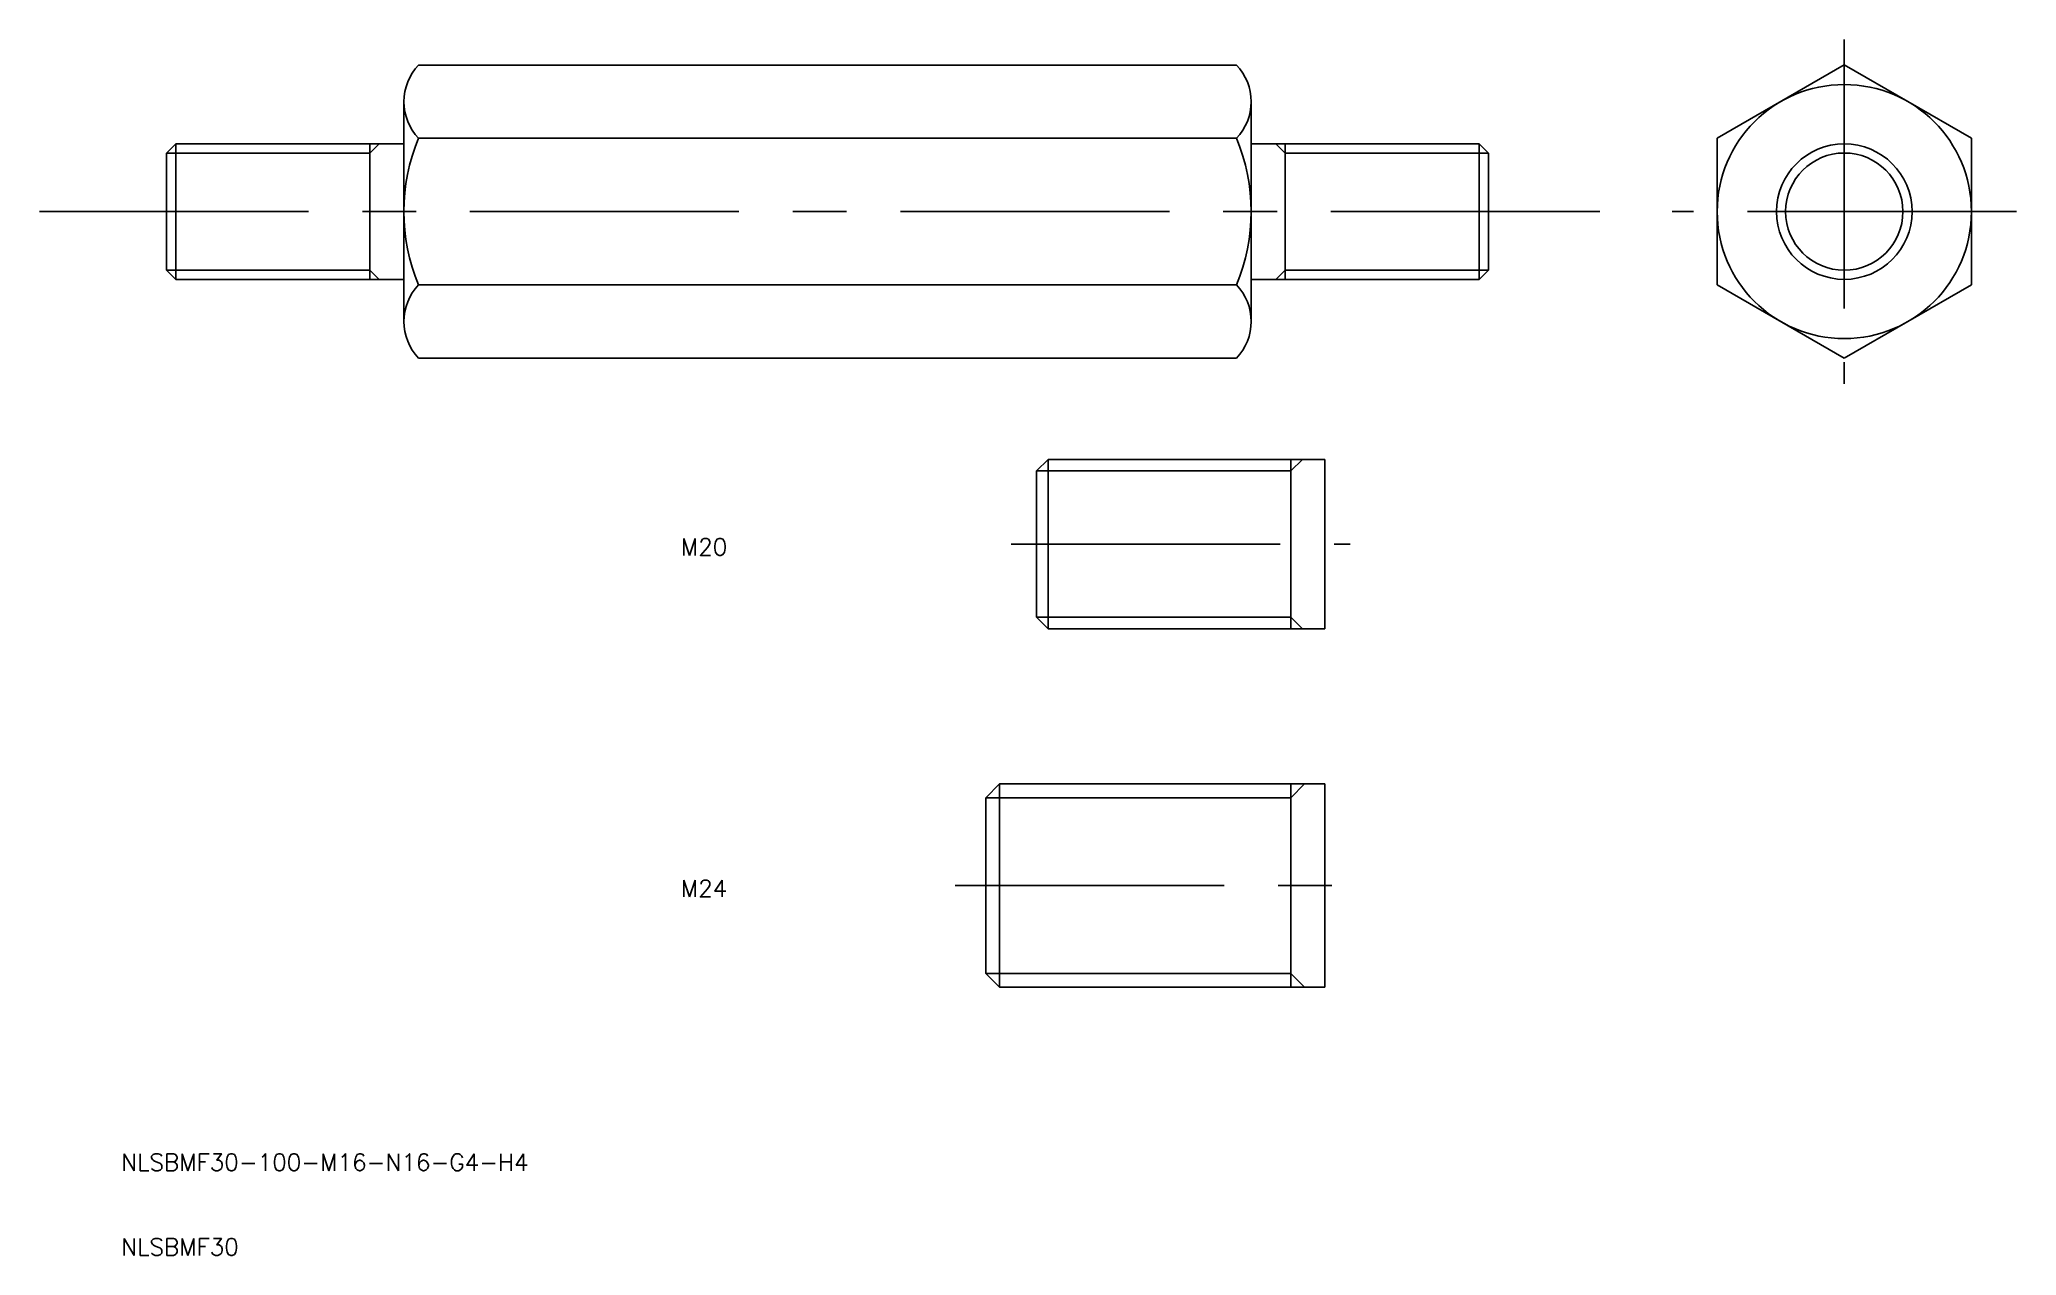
# Model space of a CAD drawing. Extents: x -13 to 220, y -73 to 70.
import ezdxf

# ---------------------------------------------------------------- set-up
doc = ezdxf.new("R2010")
doc.units = 0
doc.linetypes.add('CENTER', pattern=[50.8, 31.75, -6.35, 6.35, -6.35])
doc.layers.get('0').update_dxf_attribs({"linetype": 'CONTINUOUS'})
doc.layers.add('CENTER', color=1, linetype='CENTER')
doc.styles.get("Standard").update_dxf_attribs({"font": 'txt.shx', "bigfont": 'extfont.shx'})

msp = doc.modelspace()

# ---------------------------------------------------------------- linework, layer by layer
at = {"color": 7, "linetype": 'CONTINUOUS'}
for p, q in [((31.73, 67.3), (128.27, 67.3)), ((185, 58.66), (200, 67.32)), ((200, 67.32), (215, 58.66)), ((30, 62.98), (30, 58)), ((130, 62.98), (130, 58)), ((31.73, 58.66), (128.27, 58.66)), ((185, 58.66), (185, 41.34)), ((215, 58.66), (215, 41.34)), ((2, 56.92), (3.08, 58)), ((2, 56.92), (2, 43.08)), ((3.08, 58), (3.08, 42)), ((3.08, 58), (30, 58)), ((26, 42), (26, 58)), ((30, 58), (30, 42)), ((130, 58), (130, 42)), ((156.92, 58), (130, 58)), ((134, 42), (134, 58)), ((158, 56.92), (156.92, 58)), ((156.92, 58), (156.92, 42)), ((158, 56.92), (158, 43.08)), ((2, 43.08), (3.08, 42)), ((3.08, 42), (30, 42)), ((30, 42), (30, 37.02)), ((130, 42), (130, 37.02)), ((156.92, 42), (130, 42)), ((158, 43.08), (156.92, 42)), ((128.27, 41.34), (31.73, 41.34)), ((200, 32.68), (185, 41.34)), ((215, 41.34), (200, 32.68)), ((31.73, 32.7), (128.27, 32.7)), ((104.68, 19.39), (106.04, 20.74)), ((104.68, 19.39), (104.68, 2.1)), ((106.04, 20.74), (138.68, 20.74)), ((106.04, 20.74), (106.04, 0.74)), ((134.68, 0.74), (134.68, 20.74)), ((138.68, 0.74), (138.68, 20.74)), ((104.68, 2.1), (106.04, 0.74)), ((106.04, 0.74), (138.68, 0.74)), ((98.68, -19.21), (100.31, -17.58)), ((100.31, -17.58), (100.31, -41.58)), ((100.31, -17.58), (138.68, -17.58)), ((134.68, -41.58), (134.68, -17.58)), ((138.68, -41.58), (138.68, -17.58)), ((98.68, -19.21), (98.68, -39.96)), ((98.68, -39.96), (100.31, -41.58)), ((100.31, -41.58), (138.68, -41.58))]:
    msp.add_line(p, q, dxfattribs=at)
at = {"color": 3, "linetype": 'CONTINUOUS'}
for p, q in [((26, 56.92), (2, 56.92)), ((26, 56.92), (27.08, 58)), ((134, 56.92), (132.92, 58)), ((134, 56.92), (158, 56.92)), ((2, 43.08), (26, 43.08)), ((26, 43.08), (27.08, 42)), ((134, 43.08), (132.92, 42)), ((158, 43.08), (134, 43.08)), ((134.68, 19.39), (104.68, 19.39)), ((134.68, 19.39), (136.04, 20.74)), ((104.68, 2.1), (134.68, 2.1)), ((134.68, 2.1), (136.04, 0.74)), ((134.68, -19.21), (136.31, -17.58)), ((134.68, -19.21), (98.68, -19.21)), ((98.68, -39.96), (134.68, -39.96)), ((134.68, -39.96), (136.31, -41.58))]:
    msp.add_line(p, q, dxfattribs=at)
at = {"color": 7, "linetype": 'CONTINUOUS'}
for radius in [15, 8]:
    msp.add_circle((200, 50), radius, dxfattribs=at)
at = {"color": 3, "linetype": 'CONTINUOUS'}
msp.add_circle((200, 50), 6.92, dxfattribs=at)
at = {"color": 7, "linetype": 'CONTINUOUS'}
for centre, radius, start, end in [((36.26, 62.98), 6.26, 136.3503, 180), ((123.74, 62.98), 6.26, 0, 43.6497), ((36.26, 62.98), 6.26, 180, 223.6497), ((123.74, 62.98), 6.26, 316.3503, 0), ((52.54, 50), 22.54, 157.4062, 202.5938), ((107.46, 50), 22.54, 337.4062, 22.5938), ((36.26, 37.02), 6.26, 136.3503, 180), ((123.74, 37.02), 6.26, 0, 43.6497), ((36.26, 37.02), 6.26, 180, 223.6497), ((123.74, 37.02), 6.26, 316.3503, 0)]:
    msp.add_arc(centre, radius, start, end, dxfattribs=at)
at = {"layer": 'CENTER', "color": 1, "linetype": 'CENTER'}
for p, q in [((200, 70.32), (200, 29.68)), ((-13, 50), (173, 50)), ((220.32, 50), (179.68, 50))]:
    msp.add_line(p, q, dxfattribs=at)
at = {"layer": 'CENTER'}
for p, q in [((101.68, 10.74), (141.68, 10.74)), ((95.08, -29.58), (142.28, -29.58))]:
    msp.add_line(p, q, dxfattribs=at)

# ---------------------------------------------------------------- texts
at = {"color": 7, "linetype": 'CONTINUOUS'}
for s, p in [('M20', (62.68, 9.4)), ('M24', (62.68, -30.93)), ('NLSBMF30-100-M16-N16-G4-H4', (-3.37, -63.26)), ('NLSBMF30', (-3.37, -73.26))]:
    msp.add_text(s, height=2, dxfattribs=at).set_placement(p)

doc.saveas('drawing.dxf')
